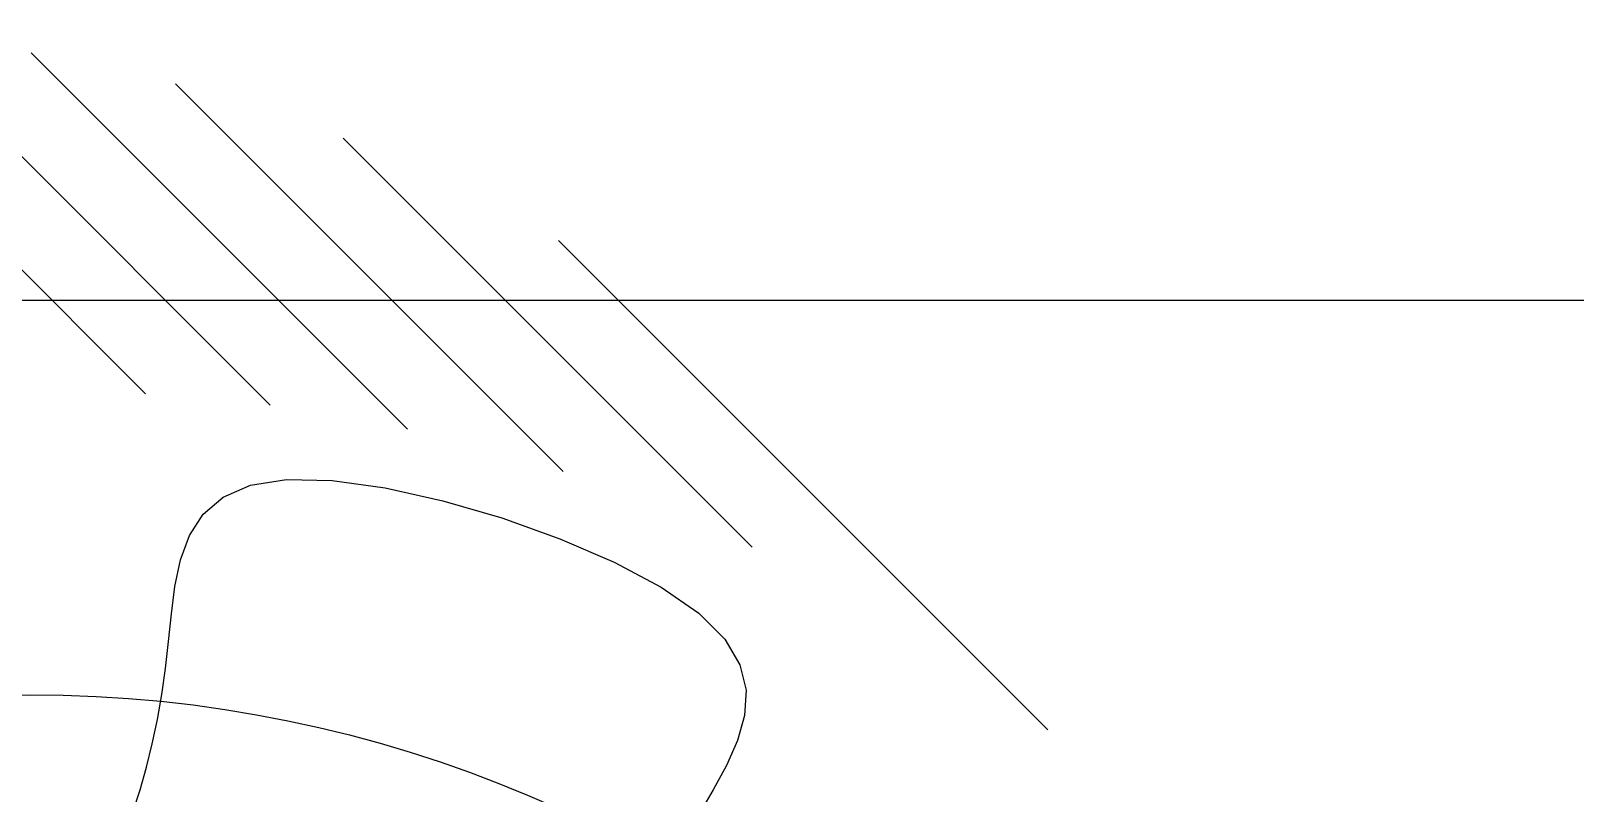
# Model space of a CAD drawing. Header units: inches. Extents: x 58 to 28157, y 27 to 25596.
# Drawn here: x 17498 to 18076, y 21395 to 21680 of the extents above; entities that cross this region are included whole.
import ezdxf

# ---------------------------------------------------------------- set-up
doc = ezdxf.new("R2010")
doc.units = ezdxf.units.IN
doc.header["$MEASUREMENT"] = 0
doc.linetypes.add('HIDDEN', pattern=[2, 1, -1])
for name, color, linetype in [('ETC', 1, 'HIDDEN'), ('PLANT-01-SYMBOLS', 3, 'Continuous'), ('PLANT-02-SHADE', 9, 'Continuous'), ('TREE', 3, 'Continuous')]:
    doc.layers.add(name, color=color, linetype=linetype)
doc.styles.get("Standard").update_dxf_attribs({"font": 'txt.shx', "bigfont": 'whgtxt.shx'})

# ---------------------------------------------------------------- blocks, each defined once
blk = doc.blocks.new('*X15')
at = {"color": 0}
for p, q in [((-3391.65436, 13031.5704), (-3391.80703, 13031.72307)), ((-3391.58712, 13031.53851), (-3391.71473, 13031.66613)), ((-3391.53482, 13031.52157), (-3391.6558, 13031.64255)), ((-3391.48976, 13031.51186), (-3391.60716, 13031.62926)), ((-3391.44931, 13031.50677), (-3391.56433, 13031.62179)), ((-3391.4122, 13031.50501), (-3391.52546, 13031.61827))]:
    blk.add_line(p, q, dxfattribs=at)
blk = doc.blocks.new('P56')
at = {"layer": 'TREE', "color": 1}
for p, q in [((-222.2, -419.37), (-217.23, -410.87)), ((-16.37, -411.44), (-18.92, -419.28)), ((-226.94, -428.01), (-222.2, -419.37)), ((-18.92, -419.28), (-21.21, -427.35)), ((-230.86, -436.78), (-226.94, -428.01)), ((-21.21, -427.35), (-23.26, -435.68)), ((-233.35, -445.65), (-230.86, -436.78)), ((-23.26, -435.68), (-25.06, -444.28)), ((-233.83, -454.62), (-233.35, -445.65)), ((-25.06, -444.28), (-26.62, -453.18)), ((-26.62, -453.18), (-27.95, -462.37)), ((-231.68, -463.68), (-233.83, -454.62)), ((-226.31, -472.81), (-231.68, -463.68)), ((-27.95, -462.37), (-29.06, -471.89)), ((-217.12, -482), (-226.31, -472.81)), ((-29.06, -471.89), (-30.03, -481.69)), ((-30.03, -481.69), (-31.26, -491.47)), ((-203.78, -491.18), (-217.12, -482)), ((-187.02, -500.08), (-203.78, -491.18)), ((-31.26, -491.47), (-33.23, -500.87)), ((-167.85, -508.38), (-187.02, -500.08)), ((-33.23, -500.87), (-36.42, -509.52)), ((-147.26, -515.75), (-167.85, -508.38)), ((-36.42, -509.52), (-41.3, -517.06)), ((-126.27, -521.86), (-147.26, -515.75)), ((-41.3, -517.06), (-48.35, -523.13)), ((-105.88, -526.4), (-126.27, -521.86)), ((-48.35, -523.13), (-58.06, -527.37)), ((-87.08, -529.02), (-105.88, -526.4)), ((-70.89, -529.42), (-87.08, -529.02)), ((-58.06, -527.37), (-70.89, -529.42))]:
    blk.add_line(p, q, dxfattribs=at)
at = {"layer": 'TREE', "color": 3}
blk.add_circle((20, 0), 453.05, dxfattribs=at)
blk = doc.blocks.new('ZTREE-22')
at = {"xscale": 0.0008800000000000001, "yscale": 0.0008800000000000001, "zscale": 0.0008800000000000001}
blk.add_blockref('P56', (-0.00656, -0.00157), dxfattribs=at)
at = {"layer": 'PLANT-02-SHADE'}
blk.add_blockref('*X15', (3391.50053, -13032.11241), dxfattribs=at)
at = {"layer": 'PLANT-01-SYMBOLS'}
for tag, p in [('NAME', (-0.30132, 0.03337)), ('SIZE', (-0.30132, -0.0833))]:
    blk.add_attdef(tag, p, '', height=0.07, dxfattribs=at)

msp = doc.modelspace()

# ---------------------------------------------------------------- linework, layer by layer
at = {"layer": 'ETC', "linetype": 'Continuous'}
msp.add_line((20878.1, 21579.15), (16278.1, 21579.15), dxfattribs=at)

# ---------------------------------------------------------------- block references
at = {"layer": 'PLANT-01-SYMBOLS', "xscale": 1200, "yscale": 1200, "zscale": 1200, "rotation": 180}
msp.add_blockref('ZTREE-22', (17510.6, 20951.2), dxfattribs=at)

doc.saveas('drawing.dxf')
